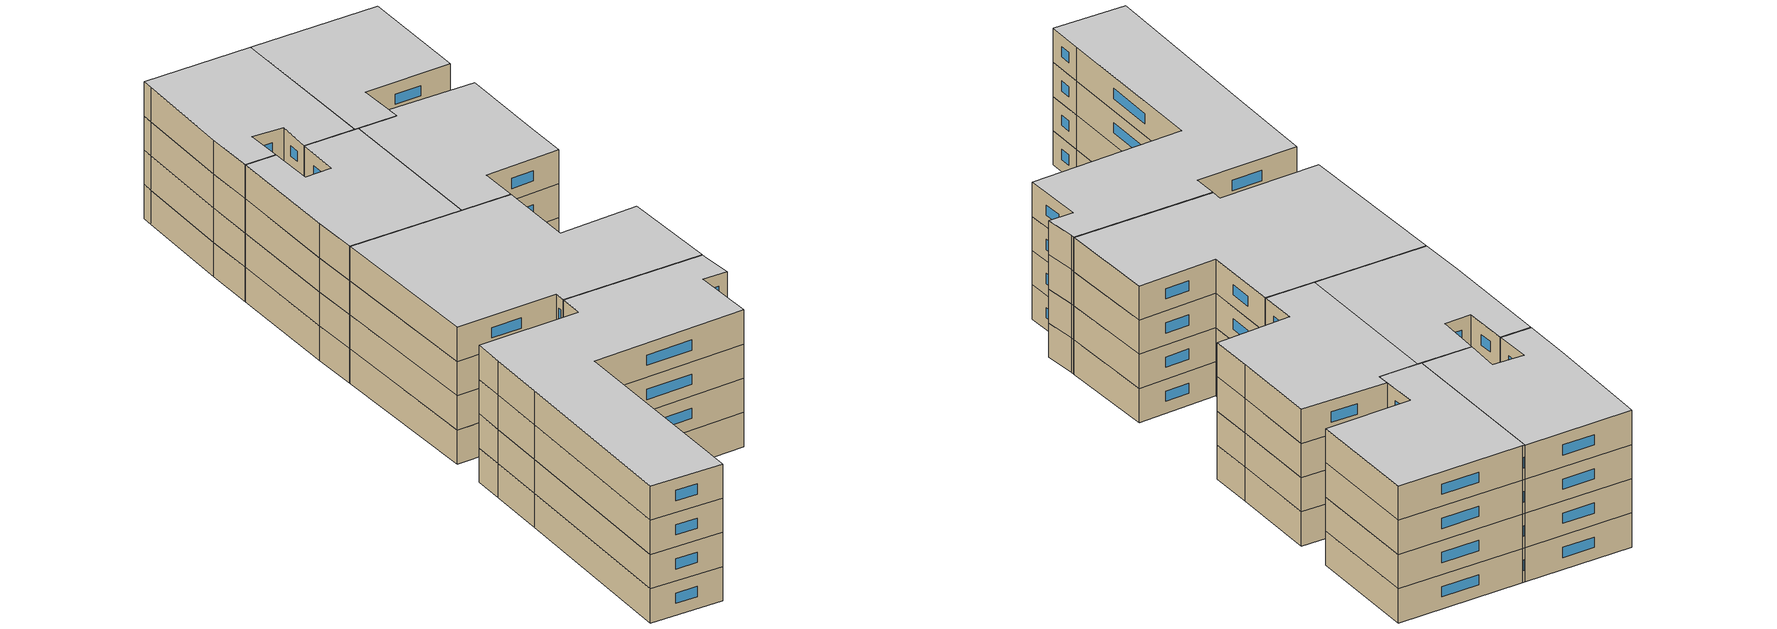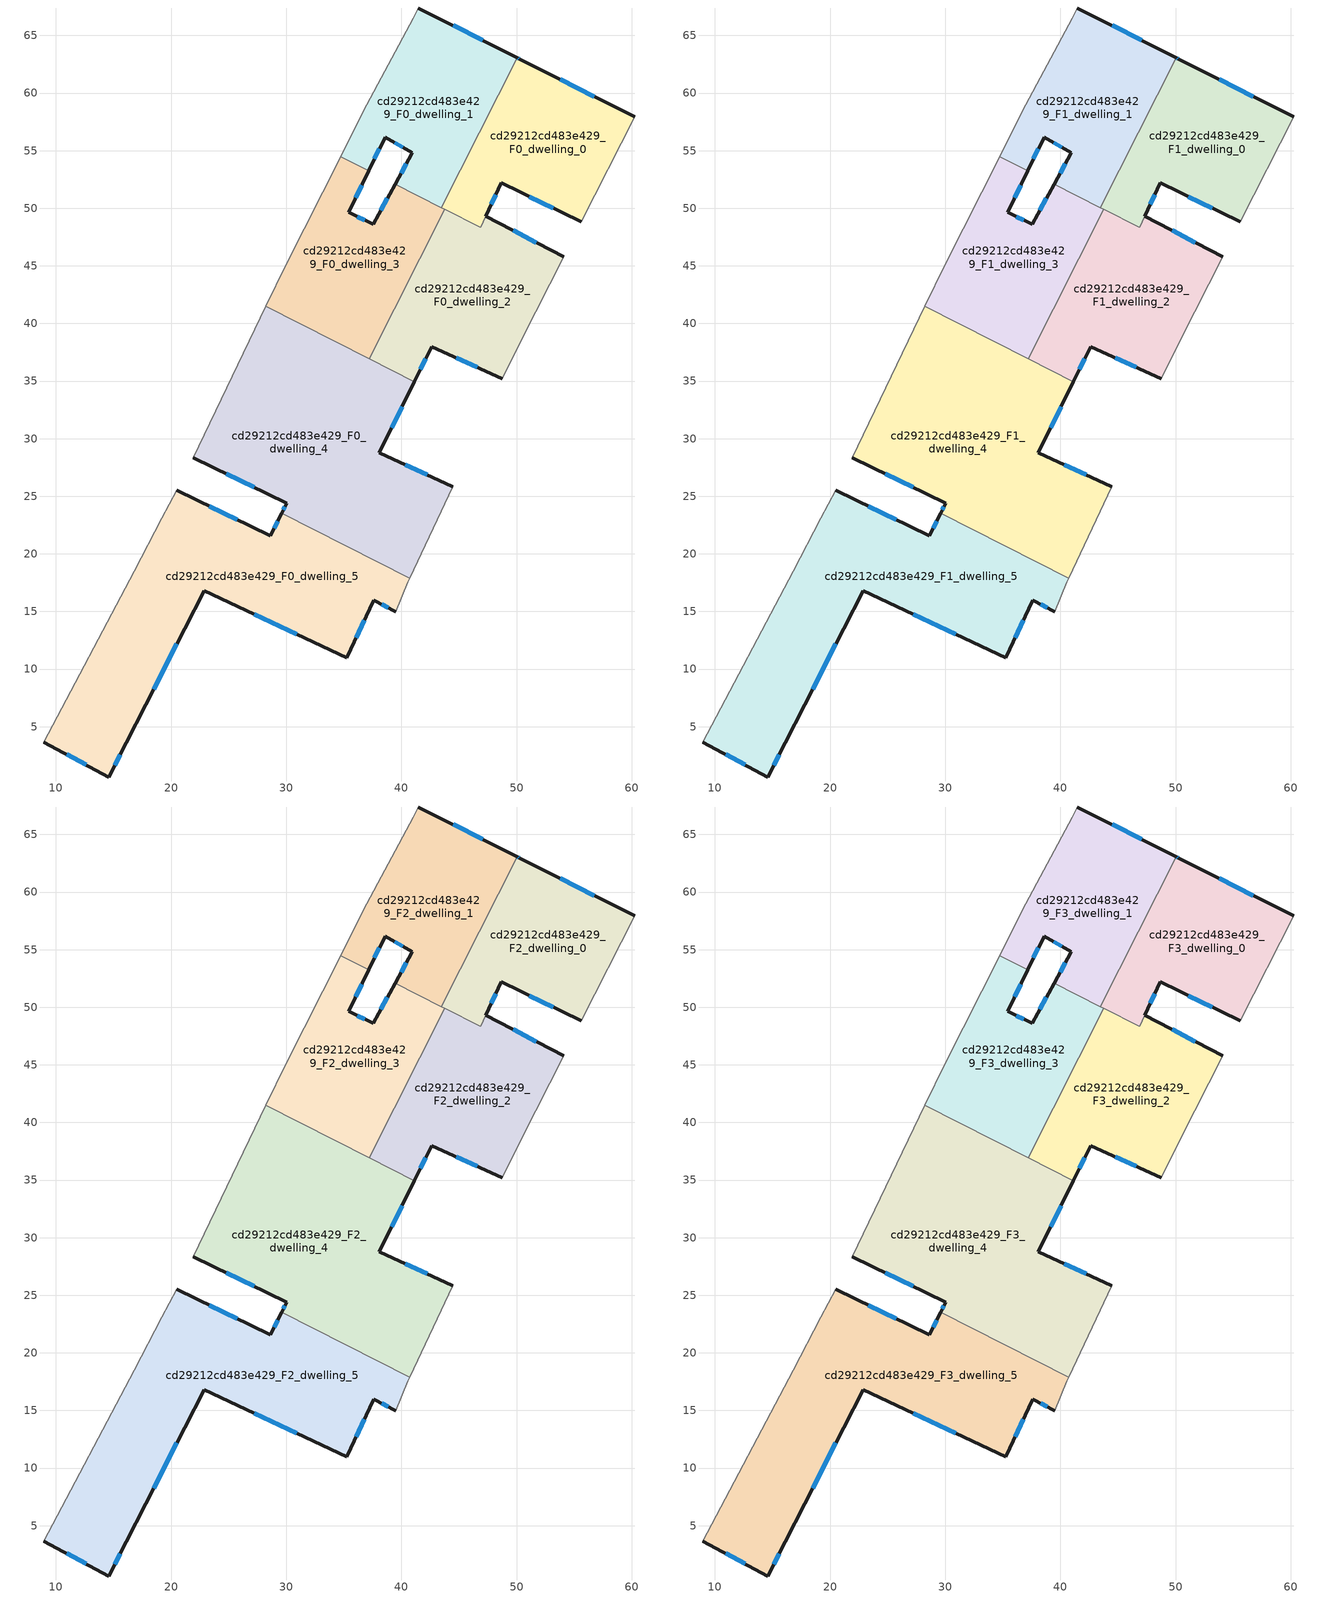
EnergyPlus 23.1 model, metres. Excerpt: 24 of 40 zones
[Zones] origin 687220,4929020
cd29212cd483e429_F0_dwelling_0
 floor ground (EU_floor_Construction): 60.23,57.92 55.62,48.82 48.67,52.2 46.86,48.34 43.47,50.05 50.06,63.05 50.28,62.94 z0
 wall outside (EU_wall_Construction): 60.23,57.92 50.28,62.94 50.06,63.05 / 47.33,49.33 48.67,52.2 55.62,48.82 z0:3
 wall to cd29212cd483e429_F0_dwelling_1 (EU_wall_Construction): 50.06,63.05 43.47,50.05 z0:3
 wall adiabatic (EU_wall_Construction): 55.62,48.82 60.23,57.92 z0:3
 wall to cd29212cd483e429_F0_dwelling_2 (EU_wall_Construction): 43.76,49.91 46.86,48.34 47.32,49.32 z0:3
 wall to cd29212cd483e429_F0_dwelling_3 (EU_wall_Construction): 43.47,50.05 43.76,49.91 z0:3
 window (EU_Window_Construction): 50.2,62.98 50.13,63.02 / 56.74,59.68 53.77,61.18 / 51.11,51.02 53.19,50.01 / 47.8,50.34 48.2,51.19 z1.05:1.95
cd29212cd483e429_F0_dwelling_1
 floor ground (EU_floor_Construction): 50.06,63.05 43.47,50.05 39.46,52.09 40.95,54.81 38.57,56.18 37.15,53.25 34.71,54.49 36.68,58.41 41.01,66.51 41.47,67.38 z0
 wall outside (EU_wall_Construction): 37.15,53.25 38.57,56.18 40.95,54.81 39.46,52.09 / 50.06,63.05 41.47,67.38 z0:3
 wall to cd29212cd483e429_F0_dwelling_3 (EU_wall_Construction): 34.71,54.49 37.15,53.25 / 39.46,52.09 43.47,50.05 z0:3
 wall adiabatic (EU_wall_Construction): 41.47,67.38 41.01,66.51 36.68,58.41 34.71,54.49 z0:3
 window (EU_Window_Construction): 40.43,53.86 39.98,53.04 / 39.41,55.7 40.12,55.29 / 37.65,54.28 38.08,55.16 / 47.05,64.57 44.48,65.86 z1.05:1.95
cd29212cd483e429_F0_dwelling_2
 floor ground (EU_floor_Construction): 54.07,45.78 50.45,38.64 48.73,35.22 42.61,37.98 41.12,34.96 37.19,36.94 43.76,49.91 46.86,48.34 47.32,49.32 z0
 wall outside (EU_wall_Construction): 41.12,34.96 42.61,37.98 48.73,35.22 / 54.07,45.78 47.32,49.32 z0:3
 wall to cd29212cd483e429_F0_dwelling_3 (EU_wall_Construction): 43.76,49.91 37.19,36.94 z0:3
 wall adiabatic (EU_wall_Construction): 48.73,35.22 50.45,38.64 54.07,45.78 z0:3
 wall to cd29212cd483e429_F0_dwelling_4 (EU_wall_Construction): 37.19,36.94 41.12,34.96 z0:3
 window (EU_Window_Construction): 41.64,36.02 42.09,36.92 / 51.71,47.02 49.69,48.08 / 44.76,37.02 46.59,36.19 z1.05:1.95
cd29212cd483e429_F0_dwelling_3
 floor ground (EU_floor_Construction): 43.76,49.91 37.19,36.94 28.24,41.48 29.98,45.12 34.71,54.49 37.15,53.25 35.4,49.64 37.54,48.6 39.46,52.09 z0
 wall outside (EU_wall_Construction): 39.46,52.09 37.54,48.6 35.4,49.64 37.15,53.25 z0:3
 wall adiabatic (EU_wall_Construction): 34.71,54.49 29.98,45.12 28.24,41.48 z0:3
 wall to cd29212cd483e429_F0_dwelling_4 (EU_wall_Construction): 28.24,41.48 37.19,36.94 z0:3
 window (EU_Window_Construction): 36.79,48.97 36.15,49.28 / 38.79,50.87 38.22,49.82 / 36.02,50.91 36.54,51.99 z1.05:1.95
cd29212cd483e429_F0_dwelling_4
 floor ground (EU_floor_Construction): 41.12,34.96 38.06,28.77 44.46,25.83 40.71,17.88 29.59,23.51 30.04,24.4 21.94,28.32 28.24,41.48 z0
 wall outside (EU_wall_Construction): 44.46,25.83 38.06,28.77 41.12,34.96 / 21.94,28.32 30.04,24.4 29.59,23.51 z0:3
 wall adiabatic (EU_wall_Construction): 40.71,17.88 44.46,25.83 / 28.24,41.48 21.94,28.32 z0:3
 wall to cd29212cd483e429_F0_dwelling_5 (EU_wall_Construction): 29.59,23.51 40.71,17.88 z0:3
 window (EU_Window_Construction): 39.13,30.94 40.05,32.79 / 42.22,26.86 40.31,27.74 / 29.89,24.09 29.75,23.82 / 24.78,26.95 27.2,25.78 z1.05:1.95
cd29212cd483e429_F0_dwelling_5
 floor ground (EU_floor_Construction): 40.71,17.88 40.55,17.54 39.52,14.98 37.61,15.97 35.25,10.97 22.88,16.81 16.12,3.6 14.59,0.63 8.96,3.66 16.78,18.48 19.19,23.08 20.47,25.51 28.61,21.56 29.59,23.51 z0
 wall outside (EU_wall_Construction): 8.96,3.66 14.59,0.63 16.12,3.6 22.88,16.81 35.25,10.97 37.61,15.97 39.52,14.98 / 29.59,23.51 28.61,21.56 20.47,25.51 z0:3
 wall adiabatic (EU_wall_Construction): 20.47,25.51 19.19,23.08 16.78,18.48 8.96,3.66 / 39.52,14.98 40.55,17.54 40.71,17.88 z0:3
 window (EU_Window_Construction): 38.28,15.63 38.85,15.33 / 36.08,12.73 36.79,14.22 / 27.22,14.77 30.92,13.02 / 18.49,8.24 20.51,12.18 / 15.13,1.68 15.59,2.56 / 10.94,2.6 12.62,1.7 / 25.76,22.95 23.33,24.13 / 29.25,22.83 28.96,22.25 z1.05:1.95
cd29212cd483e429_F1_dwelling_0
 floor to cd29212cd483e429_F0_dwelling_0 (EU_floor_Construction): 60.23,57.92 55.62,48.82 48.67,52.2 46.86,48.34 43.47,50.05 50.06,63.05 50.28,62.94 z3
 wall outside (EU_wall_Construction): 60.23,57.92 50.28,62.94 50.06,63.05 / 47.33,49.33 48.67,52.2 55.62,48.82 z3:6
 wall to cd29212cd483e429_F1_dwelling_1 (EU_wall_Construction): 50.06,63.05 43.47,50.05 z3:6
 wall adiabatic (EU_wall_Construction): 55.62,48.82 60.23,57.92 z3:6
 wall to cd29212cd483e429_F1_dwelling_2 (EU_wall_Construction): 43.76,49.91 46.86,48.34 47.32,49.32 z3:6
 wall to cd29212cd483e429_F1_dwelling_3 (EU_wall_Construction): 43.47,50.05 43.76,49.91 z3:6
 window (EU_Window_Construction): 50.2,62.98 50.13,63.02 / 56.74,59.68 53.77,61.18 / 51.11,51.02 53.19,50.01 / 47.8,50.34 48.2,51.19 z4.05:4.95
cd29212cd483e429_F1_dwelling_1
 floor to cd29212cd483e429_F0_dwelling_1 (EU_floor_Construction): 50.06,63.05 43.47,50.05 39.46,52.09 40.95,54.81 38.57,56.18 37.15,53.25 34.71,54.49 36.68,58.41 41.01,66.51 41.47,67.38 z3
 wall outside (EU_wall_Construction): 37.15,53.25 38.57,56.18 40.95,54.81 39.46,52.09 / 50.06,63.05 41.47,67.38 z3:6
 wall to cd29212cd483e429_F1_dwelling_3 (EU_wall_Construction): 34.71,54.49 37.15,53.25 / 39.46,52.09 43.47,50.05 z3:6
 wall adiabatic (EU_wall_Construction): 41.47,67.38 41.01,66.51 36.68,58.41 34.71,54.49 z3:6
 window (EU_Window_Construction): 40.43,53.86 39.98,53.04 / 39.41,55.7 40.12,55.29 / 37.65,54.28 38.08,55.16 / 47.05,64.57 44.48,65.86 z4.05:4.95
cd29212cd483e429_F1_dwelling_2
 floor to cd29212cd483e429_F0_dwelling_2 (EU_floor_Construction): 54.07,45.78 50.45,38.64 48.73,35.22 42.61,37.98 41.12,34.96 37.19,36.94 43.76,49.91 46.86,48.34 47.32,49.32 z3
 wall outside (EU_wall_Construction): 41.12,34.96 42.61,37.98 48.73,35.22 / 54.07,45.78 47.32,49.32 z3:6
 wall to cd29212cd483e429_F1_dwelling_3 (EU_wall_Construction): 43.76,49.91 37.19,36.94 z3:6
 wall adiabatic (EU_wall_Construction): 48.73,35.22 50.45,38.64 54.07,45.78 z3:6
 wall to cd29212cd483e429_F1_dwelling_4 (EU_wall_Construction): 37.19,36.94 41.12,34.96 z3:6
 window (EU_Window_Construction): 41.64,36.02 42.09,36.92 / 51.71,47.02 49.69,48.08 / 44.76,37.02 46.59,36.19 z4.05:4.95
cd29212cd483e429_F1_dwelling_3
 floor to cd29212cd483e429_F0_dwelling_3 (EU_floor_Construction): 43.76,49.91 37.19,36.94 28.24,41.48 29.98,45.12 34.71,54.49 37.15,53.25 35.4,49.64 37.54,48.6 39.46,52.09 z3
 wall outside (EU_wall_Construction): 39.46,52.09 37.54,48.6 35.4,49.64 37.15,53.25 z3:6
 wall adiabatic (EU_wall_Construction): 34.71,54.49 29.98,45.12 28.24,41.48 z3:6
 wall to cd29212cd483e429_F1_dwelling_4 (EU_wall_Construction): 28.24,41.48 37.19,36.94 z3:6
 window (EU_Window_Construction): 36.79,48.97 36.15,49.28 / 38.79,50.87 38.22,49.82 / 36.02,50.91 36.54,51.99 z4.05:4.95
cd29212cd483e429_F1_dwelling_4
 floor to cd29212cd483e429_F0_dwelling_4 (EU_floor_Construction): 41.12,34.96 38.06,28.77 44.46,25.83 40.71,17.88 29.59,23.51 30.04,24.4 21.94,28.32 28.24,41.48 z3
 wall outside (EU_wall_Construction): 44.46,25.83 38.06,28.77 41.12,34.96 / 21.94,28.32 30.04,24.4 29.59,23.51 z3:6
 wall adiabatic (EU_wall_Construction): 40.71,17.88 44.46,25.83 / 28.24,41.48 21.94,28.32 z3:6
 wall to cd29212cd483e429_F1_dwelling_5 (EU_wall_Construction): 29.59,23.51 40.71,17.88 z3:6
 window (EU_Window_Construction): 39.13,30.94 40.05,32.79 / 42.22,26.86 40.31,27.74 / 29.89,24.09 29.75,23.82 / 24.78,26.95 27.2,25.78 z4.05:4.95
cd29212cd483e429_F1_dwelling_5
 floor to cd29212cd483e429_F0_dwelling_5 (EU_floor_Construction): 40.71,17.88 40.55,17.54 39.52,14.98 37.61,15.97 35.25,10.97 22.88,16.81 16.12,3.6 14.59,0.63 8.96,3.66 16.78,18.48 19.19,23.08 20.47,25.51 28.61,21.56 29.59,23.51 z3
 wall outside (EU_wall_Construction): 8.96,3.66 14.59,0.63 16.12,3.6 22.88,16.81 35.25,10.97 37.61,15.97 39.52,14.98 / 29.59,23.51 28.61,21.56 20.47,25.51 z3:6
 wall adiabatic (EU_wall_Construction): 20.47,25.51 19.19,23.08 16.78,18.48 8.96,3.66 / 39.52,14.98 40.55,17.54 40.71,17.88 z3:6
 window (EU_Window_Construction): 38.28,15.63 38.85,15.33 / 36.08,12.73 36.79,14.22 / 27.22,14.77 30.92,13.02 / 18.49,8.24 20.51,12.18 / 15.13,1.68 15.59,2.56 / 10.94,2.6 12.62,1.7 / 25.76,22.95 23.33,24.13 / 29.25,22.83 28.96,22.25 z4.05:4.95
cd29212cd483e429_F2_dwelling_0
 floor to cd29212cd483e429_F1_dwelling_0 (EU_floor_Construction): 60.23,57.92 55.62,48.82 48.67,52.2 46.86,48.34 43.47,50.05 50.06,63.05 50.28,62.94 z6
 wall outside (EU_wall_Construction): 60.23,57.92 50.28,62.94 50.06,63.05 / 47.33,49.33 48.67,52.2 55.62,48.82 z6:9
 wall to cd29212cd483e429_F2_dwelling_1 (EU_wall_Construction): 50.06,63.05 43.47,50.05 z6:9
 wall adiabatic (EU_wall_Construction): 55.62,48.82 60.23,57.92 z6:9
 wall to cd29212cd483e429_F2_dwelling_2 (EU_wall_Construction): 43.76,49.91 46.86,48.34 47.32,49.32 z6:9
 wall to cd29212cd483e429_F2_dwelling_3 (EU_wall_Construction): 43.47,50.05 43.76,49.91 z6:9
 window (EU_Window_Construction): 50.2,62.98 50.13,63.02 / 56.74,59.68 53.77,61.18 / 51.11,51.02 53.19,50.01 / 47.8,50.34 48.2,51.19 z7.05:7.95
cd29212cd483e429_F2_dwelling_1
 floor to cd29212cd483e429_F1_dwelling_1 (EU_floor_Construction): 50.06,63.05 43.47,50.05 39.46,52.09 40.95,54.81 38.57,56.18 37.15,53.25 34.71,54.49 36.68,58.41 41.01,66.51 41.47,67.38 z6
 wall outside (EU_wall_Construction): 37.15,53.25 38.57,56.18 40.95,54.81 39.46,52.09 / 50.06,63.05 41.47,67.38 z6:9
 wall to cd29212cd483e429_F2_dwelling_3 (EU_wall_Construction): 34.71,54.49 37.15,53.25 / 39.46,52.09 43.47,50.05 z6:9
 wall adiabatic (EU_wall_Construction): 41.47,67.38 41.01,66.51 36.68,58.41 34.71,54.49 z6:9
 window (EU_Window_Construction): 40.43,53.86 39.98,53.04 / 39.41,55.7 40.12,55.29 / 37.65,54.28 38.08,55.16 / 47.05,64.57 44.48,65.86 z7.05:7.95
cd29212cd483e429_F2_dwelling_2
 floor to cd29212cd483e429_F1_dwelling_2 (EU_floor_Construction): 54.07,45.78 50.45,38.64 48.73,35.22 42.61,37.98 41.12,34.96 37.19,36.94 43.76,49.91 46.86,48.34 47.32,49.32 z6
 wall outside (EU_wall_Construction): 41.12,34.96 42.61,37.98 48.73,35.22 / 54.07,45.78 47.32,49.32 z6:9
 wall to cd29212cd483e429_F2_dwelling_3 (EU_wall_Construction): 43.76,49.91 37.19,36.94 z6:9
 wall adiabatic (EU_wall_Construction): 48.73,35.22 50.45,38.64 54.07,45.78 z6:9
 wall to cd29212cd483e429_F2_dwelling_4 (EU_wall_Construction): 37.19,36.94 41.12,34.96 z6:9
 window (EU_Window_Construction): 41.64,36.02 42.09,36.92 / 51.71,47.02 49.69,48.08 / 44.76,37.02 46.59,36.19 z7.05:7.95
cd29212cd483e429_F2_dwelling_3
 floor to cd29212cd483e429_F1_dwelling_3 (EU_floor_Construction): 43.76,49.91 37.19,36.94 28.24,41.48 29.98,45.12 34.71,54.49 37.15,53.25 35.4,49.64 37.54,48.6 39.46,52.09 z6
 wall outside (EU_wall_Construction): 39.46,52.09 37.54,48.6 35.4,49.64 37.15,53.25 z6:9
 wall adiabatic (EU_wall_Construction): 34.71,54.49 29.98,45.12 28.24,41.48 z6:9
 wall to cd29212cd483e429_F2_dwelling_4 (EU_wall_Construction): 28.24,41.48 37.19,36.94 z6:9
 window (EU_Window_Construction): 36.79,48.97 36.15,49.28 / 38.79,50.87 38.22,49.82 / 36.02,50.91 36.54,51.99 z7.05:7.95
cd29212cd483e429_F2_dwelling_4
 floor to cd29212cd483e429_F1_dwelling_4 (EU_floor_Construction): 41.12,34.96 38.06,28.77 44.46,25.83 40.71,17.88 29.59,23.51 30.04,24.4 21.94,28.32 28.24,41.48 z6
 wall outside (EU_wall_Construction): 44.46,25.83 38.06,28.77 41.12,34.96 / 21.94,28.32 30.04,24.4 29.59,23.51 z6:9
 wall adiabatic (EU_wall_Construction): 40.71,17.88 44.46,25.83 / 28.24,41.48 21.94,28.32 z6:9
 wall to cd29212cd483e429_F2_dwelling_5 (EU_wall_Construction): 29.59,23.51 40.71,17.88 z6:9
 window (EU_Window_Construction): 39.13,30.94 40.05,32.79 / 42.22,26.86 40.31,27.74 / 29.89,24.09 29.75,23.82 / 24.78,26.95 27.2,25.78 z7.05:7.95
cd29212cd483e429_F2_dwelling_5
 floor to cd29212cd483e429_F1_dwelling_5 (EU_floor_Construction): 40.71,17.88 40.55,17.54 39.52,14.98 37.61,15.97 35.25,10.97 22.88,16.81 16.12,3.6 14.59,0.63 8.96,3.66 16.78,18.48 19.19,23.08 20.47,25.51 28.61,21.56 29.59,23.51 z6
 wall outside (EU_wall_Construction): 8.96,3.66 14.59,0.63 16.12,3.6 22.88,16.81 35.25,10.97 37.61,15.97 39.52,14.98 / 29.59,23.51 28.61,21.56 20.47,25.51 z6:9
 wall adiabatic (EU_wall_Construction): 20.47,25.51 19.19,23.08 16.78,18.48 8.96,3.66 / 39.52,14.98 40.55,17.54 40.71,17.88 z6:9
 window (EU_Window_Construction): 38.28,15.63 38.85,15.33 / 36.08,12.73 36.79,14.22 / 27.22,14.77 30.92,13.02 / 18.49,8.24 20.51,12.18 / 15.13,1.68 15.59,2.56 / 10.94,2.6 12.62,1.7 / 25.76,22.95 23.33,24.13 / 29.25,22.83 28.96,22.25 z7.05:7.95
cd29212cd483e429_F3_dwelling_0
 floor to cd29212cd483e429_F2_dwelling_0 (EU_floor_Construction): 60.23,57.92 55.62,48.82 48.67,52.2 46.86,48.34 43.47,50.05 50.06,63.05 50.28,62.94 z9
 wall outside (EU_wall_Construction): 60.23,57.92 50.28,62.94 50.06,63.05 / 47.33,49.33 48.67,52.2 55.62,48.82 z9:12
 wall to cd29212cd483e429_F3_dwelling_1 (EU_wall_Construction): 50.06,63.05 43.47,50.05 z9:12
 wall adiabatic (EU_wall_Construction): 55.62,48.82 60.23,57.92 z9:12
 wall to cd29212cd483e429_F3_dwelling_2 (EU_wall_Construction): 43.76,49.91 46.86,48.34 47.32,49.32 z9:12
 wall to cd29212cd483e429_F3_dwelling_3 (EU_wall_Construction): 43.47,50.05 43.76,49.91 z9:12
 window (EU_Window_Construction): 50.2,62.98 50.13,63.02 / 56.74,59.68 53.77,61.18 / 51.11,51.02 53.19,50.01 / 47.8,50.34 48.2,51.19 z10.05:10.95
 ceiling to cd29212cd483e429_F4_dwelling_0 (EU_floor_Construction): 55.62,48.82 60.23,57.92 50.28,62.94 50.06,63.05 43.47,50.05 46.86,48.34 48.67,52.2 z12
cd29212cd483e429_F3_dwelling_1
 floor to cd29212cd483e429_F2_dwelling_1 (EU_floor_Construction): 50.06,63.05 43.47,50.05 39.46,52.09 40.95,54.81 38.57,56.18 37.15,53.25 34.71,54.49 36.68,58.41 41.01,66.51 41.47,67.38 z9
 wall outside (EU_wall_Construction): 37.15,53.25 38.57,56.18 40.95,54.81 39.46,52.09 / 50.06,63.05 41.47,67.38 z9:12
 wall to cd29212cd483e429_F3_dwelling_3 (EU_wall_Construction): 34.71,54.49 37.15,53.25 / 39.46,52.09 43.47,50.05 z9:12
 wall adiabatic (EU_wall_Construction): 41.47,67.38 41.01,66.51 36.68,58.41 34.71,54.49 z9:12
 window (EU_Window_Construction): 40.43,53.86 39.98,53.04 / 39.41,55.7 40.12,55.29 / 37.65,54.28 38.08,55.16 / 47.05,64.57 44.48,65.86 z10.05:10.95
 ceiling to cd29212cd483e429_F4_dwelling_1 (EU_floor_Construction): 43.47,50.05 50.06,63.05 41.47,67.38 41.01,66.51 36.68,58.41 34.71,54.49 37.15,53.25 38.57,56.18 40.95,54.81 39.46,52.09 z12
cd29212cd483e429_F3_dwelling_2
 floor to cd29212cd483e429_F2_dwelling_2 (EU_floor_Construction): 54.07,45.78 50.45,38.64 48.73,35.22 42.61,37.98 41.12,34.96 37.19,36.94 43.76,49.91 46.86,48.34 47.32,49.32 z9
 wall outside (EU_wall_Construction): 41.12,34.96 42.61,37.98 48.73,35.22 / 54.07,45.78 47.32,49.32 z9:12
 wall to cd29212cd483e429_F3_dwelling_3 (EU_wall_Construction): 43.76,49.91 37.19,36.94 z9:12
 wall adiabatic (EU_wall_Construction): 48.73,35.22 50.45,38.64 54.07,45.78 z9:12
 wall to cd29212cd483e429_F3_dwelling_4 (EU_wall_Construction): 37.19,36.94 41.12,34.96 z9:12
 window (EU_Window_Construction): 41.64,36.02 42.09,36.92 / 51.71,47.02 49.69,48.08 / 44.76,37.02 46.59,36.19 z10.05:10.95
 ceiling to cd29212cd483e429_F4_dwelling_2 (EU_floor_Construction): 50.45,38.64 54.07,45.78 47.32,49.32 46.86,48.34 43.76,49.91 37.19,36.94 41.12,34.96 42.61,37.98 48.73,35.22 z12
cd29212cd483e429_F3_dwelling_3
 floor to cd29212cd483e429_F2_dwelling_3 (EU_floor_Construction): 43.76,49.91 37.19,36.94 28.24,41.48 29.98,45.12 34.71,54.49 37.15,53.25 35.4,49.64 37.54,48.6 39.46,52.09 z9
 wall outside (EU_wall_Construction): 39.46,52.09 37.54,48.6 35.4,49.64 37.15,53.25 z9:12
 wall adiabatic (EU_wall_Construction): 34.71,54.49 29.98,45.12 28.24,41.48 z9:12
 wall to cd29212cd483e429_F3_dwelling_4 (EU_wall_Construction): 28.24,41.48 37.19,36.94 z9:12
 window (EU_Window_Construction): 36.79,48.97 36.15,49.28 / 38.79,50.87 38.22,49.82 / 36.02,50.91 36.54,51.99 z10.05:10.95
 ceiling to cd29212cd483e429_F4_dwelling_3 (EU_floor_Construction): 37.19,36.94 43.76,49.91 39.46,52.09 37.54,48.6 35.4,49.64 37.15,53.25 34.71,54.49 29.98,45.12 28.24,41.48 z12
cd29212cd483e429_F3_dwelling_4
 floor to cd29212cd483e429_F2_dwelling_4 (EU_floor_Construction): 41.12,34.96 38.06,28.77 44.46,25.83 40.71,17.88 29.59,23.51 30.04,24.4 21.94,28.32 28.24,41.48 z9
 wall outside (EU_wall_Construction): 44.46,25.83 38.06,28.77 41.12,34.96 / 21.94,28.32 30.04,24.4 29.59,23.51 z9:12
 wall adiabatic (EU_wall_Construction): 40.71,17.88 44.46,25.83 / 28.24,41.48 21.94,28.32 z9:12
 wall to cd29212cd483e429_F3_dwelling_5 (EU_wall_Construction): 29.59,23.51 40.71,17.88 z9:12
 window (EU_Window_Construction): 39.13,30.94 40.05,32.79 / 42.22,26.86 40.31,27.74 / 29.89,24.09 29.75,23.82 / 24.78,26.95 27.2,25.78 z10.05:10.95
 ceiling to cd29212cd483e429_F4_dwelling_4 (EU_floor_Construction): 40.71,17.88 44.46,25.83 38.06,28.77 41.12,34.96 28.24,41.48 21.94,28.32 30.04,24.4 29.59,23.51 z12
cd29212cd483e429_F3_dwelling_5
 floor to cd29212cd483e429_F2_dwelling_5 (EU_floor_Construction): 40.71,17.88 40.55,17.54 39.52,14.98 37.61,15.97 35.25,10.97 22.88,16.81 16.12,3.6 14.59,0.63 8.96,3.66 16.78,18.48 19.19,23.08 20.47,25.51 28.61,21.56 29.59,23.51 z9
 wall outside (EU_wall_Construction): 8.96,3.66 14.59,0.63 16.12,3.6 22.88,16.81 35.25,10.97 37.61,15.97 39.52,14.98 / 29.59,23.51 28.61,21.56 20.47,25.51 z9:12
 wall adiabatic (EU_wall_Construction): 20.47,25.51 19.19,23.08 16.78,18.48 8.96,3.66 / 39.52,14.98 40.55,17.54 40.71,17.88 z9:12
 window (EU_Window_Construction): 38.28,15.63 38.85,15.33 / 36.08,12.73 36.79,14.22 / 27.22,14.77 30.92,13.02 / 18.49,8.24 20.51,12.18 / 15.13,1.68 15.59,2.56 / 10.94,2.6 12.62,1.7 / 25.76,22.95 23.33,24.13 / 29.25,22.83 28.96,22.25 z10.05:10.95
 ceiling to cd29212cd483e429_F4_dwelling_5 (EU_floor_Construction): 35.25,10.97 37.61,15.97 39.52,14.98 40.55,17.54 40.71,17.88 29.59,23.51 28.61,21.56 20.47,25.51 19.19,23.08 16.78,18.48 8.96,3.66 14.59,0.63 16.12,3.6 22.88,16.81 z12
[Building]
EU S2 Campaign: North Axis=0; Terrain=City; Solar Distribution=FullExterior
[Site:Location]
Bologna: Latitude=44.5; Longitude=11.25; Time Zone=1; Elevation=37
[SizingPeriod:WeatherFileDays]
AnnualSizingPeriod: Begin Month=1; Begin Day of Month=1; End Month=12; End Day of Month=31; Day of Week for Start Day=Monday; Use Weather File Daylight Saving Period=No; Use Weather File Rain and Snow Indicators=No
[MATERIAL]
EU_InternalMass_Material: Roughness=MediumRough; Thickness=0.1; Conductivity=1; Density=1800; Specific Heat=900; Thermal Absorptance=0.9; Solar Absorptance=0.7; Visible Absorptance=0.7
[MATERIAL:NOMASS] Roughness=MediumRough; Thermal Absorptance=0.9; Solar Absorptance=0.7; Visible Absorptance=0.7
Name | Thermal Resistance
EU_wall_NoMass | 0.890213
EU_floor_NoMass | 0.79516
[WINDOWMATERIAL:SIMPLEGLAZINGSYSTEM]
EU_Window_SimpleGlazing: UFactor=4.49146; Solar Heat Gain Coefficient=0.85; Visible Transmittance=0.85
[CONSTRUCTION]
EU_wall_Construction: EU_wall_NoMass
EU_floor_Construction: EU_floor_NoMass
EU_InternalMass_Construction: EU_InternalMass_Material
EU_Window_Construction: EU_Window_SimpleGlazing
[ZONE] Type=1; Multiplier=1; Ceiling Height=autocalculate; Floor Area=autocalculate; Part of Total Floor Area=Yes
Name | Volume
cd29212cd483e429_F0_dwelling_0 | 399.07
cd29212cd483e429_F1_dwelling_0; cd29212cd483e429_F2_dwelling_0; cd29212cd483e429_F3_dwelling_0 | 399.038
cd29212cd483e429_F0_dwelling_1; cd29212cd483e429_F1_dwelling_1; cd29212cd483e429_F2_dwelling_1; cd29212cd483e429_F3_dwelling_1 | 400.729
cd29212cd483e429_F0_dwelling_2; cd29212cd483e429_F1_dwelling_2; cd29212cd483e429_F2_dwelling_2; cd29212cd483e429_F3_dwelling_2 | 435.214
cd29212cd483e429_F0_dwelling_3; cd29212cd483e429_F1_dwelling_3; cd29212cd483e429_F2_dwelling_3; cd29212cd483e429_F3_dwelling_3 | 411.661
cd29212cd483e429_F0_dwelling_4; cd29212cd483e429_F1_dwelling_4; cd29212cd483e429_F2_dwelling_4; cd29212cd483e429_F3_dwelling_4 | 823.334
cd29212cd483e429_F0_dwelling_5; cd29212cd483e429_F1_dwelling_5; cd29212cd483e429_F2_dwelling_5; cd29212cd483e429_F3_dwelling_5 | 823.321
[INTERNALMASS] Construction=EU_InternalMass_Construction
Name | Zone or ZoneList | Surface Area
cd29212cd483e429_F0_dwelling_0_EU_InternalMass | cd29212cd483e429_F0_dwelling_0 | 133.024
cd29212cd483e429_F0_dwelling_1_EU_InternalMass | cd29212cd483e429_F0_dwelling_1 | 133.574
cd29212cd483e429_F0_dwelling_2_EU_InternalMass | cd29212cd483e429_F0_dwelling_2 | 145.07
cd29212cd483e429_F0_dwelling_3_EU_InternalMass | cd29212cd483e429_F0_dwelling_3 | 137.221
cd29212cd483e429_F0_dwelling_4_EU_InternalMass | cd29212cd483e429_F0_dwelling_4 | 274.445
cd29212cd483e429_F0_dwelling_5_EU_InternalMass | cd29212cd483e429_F0_dwelling_5 | 274.44
cd29212cd483e429_F1_dwelling_0_EU_InternalMass | cd29212cd483e429_F1_dwelling_0 | 133.024
cd29212cd483e429_F1_dwelling_1_EU_InternalMass | cd29212cd483e429_F1_dwelling_1 | 133.574
cd29212cd483e429_F1_dwelling_2_EU_InternalMass | cd29212cd483e429_F1_dwelling_2 | 145.07
cd29212cd483e429_F1_dwelling_3_EU_InternalMass | cd29212cd483e429_F1_dwelling_3 | 137.221
cd29212cd483e429_F1_dwelling_4_EU_InternalMass | cd29212cd483e429_F1_dwelling_4 | 274.445
cd29212cd483e429_F1_dwelling_5_EU_InternalMass | cd29212cd483e429_F1_dwelling_5 | 274.44
cd29212cd483e429_F2_dwelling_0_EU_InternalMass | cd29212cd483e429_F2_dwelling_0 | 133.024
cd29212cd483e429_F2_dwelling_1_EU_InternalMass | cd29212cd483e429_F2_dwelling_1 | 133.574
cd29212cd483e429_F2_dwelling_2_EU_InternalMass | cd29212cd483e429_F2_dwelling_2 | 145.07
cd29212cd483e429_F2_dwelling_3_EU_InternalMass | cd29212cd483e429_F2_dwelling_3 | 137.221
cd29212cd483e429_F2_dwelling_4_EU_InternalMass | cd29212cd483e429_F2_dwelling_4 | 274.445
cd29212cd483e429_F2_dwelling_5_EU_InternalMass | cd29212cd483e429_F2_dwelling_5 | 274.44
cd29212cd483e429_F3_dwelling_0_EU_InternalMass | cd29212cd483e429_F3_dwelling_0 | 133.024
cd29212cd483e429_F3_dwelling_1_EU_InternalMass | cd29212cd483e429_F3_dwelling_1 | 133.574
cd29212cd483e429_F3_dwelling_2_EU_InternalMass | cd29212cd483e429_F3_dwelling_2 | 145.07
cd29212cd483e429_F3_dwelling_3_EU_InternalMass | cd29212cd483e429_F3_dwelling_3 | 137.221
cd29212cd483e429_F3_dwelling_4_EU_InternalMass | cd29212cd483e429_F3_dwelling_4 | 274.445
cd29212cd483e429_F3_dwelling_5_EU_InternalMass | cd29212cd483e429_F3_dwelling_5 | 274.44
[OTHEREQUIPMENT] Fuel Type=Electricity; Design Level Calculation Method=Watts/Area; Power per Zone Floor Area=1; Fraction Latent=0; Fraction Radiant=0; Fraction Lost=0; Carbon Dioxide Generation Rate=0; EndUse Subcategory=EU_Step8_InternalGains
Name | Zone or ZoneList or Space or SpaceList | Schedule
EU_Step8_InternalGain_cd29212cd483e429_F0_dwelling_0_f000 | cd29212cd483e429_F0_dwelling_0 | EU_Step8_GainSchedule_cd29212cd483e429_F0_dwelling_0_f000
EU_Step8_InternalGain_cd29212cd483e429_F0_dwelling_1_f000 | cd29212cd483e429_F0_dwelling_1 | EU_Step8_GainSchedule_cd29212cd483e429_F0_dwelling_1_f000
EU_Step8_InternalGain_cd29212cd483e429_F0_dwelling_2_f000 | cd29212cd483e429_F0_dwelling_2 | EU_Step8_GainSchedule_cd29212cd483e429_F0_dwelling_2_f000
EU_Step8_InternalGain_cd29212cd483e429_F0_dwelling_3_f000 | cd29212cd483e429_F0_dwelling_3 | EU_Step8_GainSchedule_cd29212cd483e429_F0_dwelling_3_f000
EU_Step8_InternalGain_cd29212cd483e429_F0_dwelling_4_f000 | cd29212cd483e429_F0_dwelling_4 | EU_Step8_GainSchedule_cd29212cd483e429_F0_dwelling_4_f000
EU_Step8_InternalGain_cd29212cd483e429_F0_dwelling_5_f000 | cd29212cd483e429_F0_dwelling_5 | EU_Step8_GainSchedule_cd29212cd483e429_F0_dwelling_5_f000
EU_Step8_InternalGain_cd29212cd483e429_F1_dwelling_0_f000 | cd29212cd483e429_F1_dwelling_0 | EU_Step8_GainSchedule_cd29212cd483e429_F1_dwelling_0_f000
EU_Step8_InternalGain_cd29212cd483e429_F1_dwelling_1_f000 | cd29212cd483e429_F1_dwelling_1 | EU_Step8_GainSchedule_cd29212cd483e429_F1_dwelling_1_f000
EU_Step8_InternalGain_cd29212cd483e429_F1_dwelling_2_f000 | cd29212cd483e429_F1_dwelling_2 | EU_Step8_GainSchedule_cd29212cd483e429_F1_dwelling_2_f000
EU_Step8_InternalGain_cd29212cd483e429_F1_dwelling_3_f000 | cd29212cd483e429_F1_dwelling_3 | EU_Step8_GainSchedule_cd29212cd483e429_F1_dwelling_3_f000
EU_Step8_InternalGain_cd29212cd483e429_F1_dwelling_4_f000 | cd29212cd483e429_F1_dwelling_4 | EU_Step8_GainSchedule_cd29212cd483e429_F1_dwelling_4_f000
EU_Step8_InternalGain_cd29212cd483e429_F1_dwelling_5_f000 | cd29212cd483e429_F1_dwelling_5 | EU_Step8_GainSchedule_cd29212cd483e429_F1_dwelling_5_f000
EU_Step8_InternalGain_cd29212cd483e429_F2_dwelling_0_f000 | cd29212cd483e429_F2_dwelling_0 | EU_Step8_GainSchedule_cd29212cd483e429_F2_dwelling_0_f000
EU_Step8_InternalGain_cd29212cd483e429_F2_dwelling_1_f000 | cd29212cd483e429_F2_dwelling_1 | EU_Step8_GainSchedule_cd29212cd483e429_F2_dwelling_1_f000
EU_Step8_InternalGain_cd29212cd483e429_F2_dwelling_2_f000 | cd29212cd483e429_F2_dwelling_2 | EU_Step8_GainSchedule_cd29212cd483e429_F2_dwelling_2_f000
EU_Step8_InternalGain_cd29212cd483e429_F2_dwelling_3_f000 | cd29212cd483e429_F2_dwelling_3 | EU_Step8_GainSchedule_cd29212cd483e429_F2_dwelling_3_f000
EU_Step8_InternalGain_cd29212cd483e429_F2_dwelling_4_f000 | cd29212cd483e429_F2_dwelling_4 | EU_Step8_GainSchedule_cd29212cd483e429_F2_dwelling_4_f000
EU_Step8_InternalGain_cd29212cd483e429_F2_dwelling_5_f000 | cd29212cd483e429_F2_dwelling_5 | EU_Step8_GainSchedule_cd29212cd483e429_F2_dwelling_5_f000
EU_Step8_InternalGain_cd29212cd483e429_F3_dwelling_0_f000 | cd29212cd483e429_F3_dwelling_0 | EU_Step8_GainSchedule_cd29212cd483e429_F3_dwelling_0_f000
EU_Step8_InternalGain_cd29212cd483e429_F3_dwelling_1_f000 | cd29212cd483e429_F3_dwelling_1 | EU_Step8_GainSchedule_cd29212cd483e429_F3_dwelling_1_f000
EU_Step8_InternalGain_cd29212cd483e429_F3_dwelling_2_f000 | cd29212cd483e429_F3_dwelling_2 | EU_Step8_GainSchedule_cd29212cd483e429_F3_dwelling_2_f000
EU_Step8_InternalGain_cd29212cd483e429_F3_dwelling_3_f000 | cd29212cd483e429_F3_dwelling_3 | EU_Step8_GainSchedule_cd29212cd483e429_F3_dwelling_3_f000
EU_Step8_InternalGain_cd29212cd483e429_F3_dwelling_4_f000 | cd29212cd483e429_F3_dwelling_4 | EU_Step8_GainSchedule_cd29212cd483e429_F3_dwelling_4_f000
EU_Step8_InternalGain_cd29212cd483e429_F3_dwelling_5_f000 | cd29212cd483e429_F3_dwelling_5 | EU_Step8_GainSchedule_cd29212cd483e429_F3_dwelling_5_f000
[ZONEVENTILATION:DESIGNFLOWRATE] Schedule=EU_AlwaysOn; Design Flow Rate Calculation Method=AirChanges/Hour; Air Changes per Hour=0.718634; Ventilation Type=Natural; Fan Pressure Rise=0; Fan Total Efficiency=1; Constant Term Coefficient=1; Temperature Term Coefficient=0; Velocity Term Coefficient=0; Velocity Squared Term Coefficient=0; Minimum Indoor Temperature=-100; Maximum Indoor Temperature=100; Delta Temperature=-100; Minimum Outdoor Temperature=-100; Maximum Outdoor Temperature=100; Maximum Wind Speed=40
Name | Zone or ZoneList or Space or SpaceList
EU_ConstantAir_cd29212cd483e429_F0_dwelling_0 | cd29212cd483e429_F0_dwelling_0
EU_ConstantAir_cd29212cd483e429_F0_dwelling_1 | cd29212cd483e429_F0_dwelling_1
EU_ConstantAir_cd29212cd483e429_F0_dwelling_2 | cd29212cd483e429_F0_dwelling_2
EU_ConstantAir_cd29212cd483e429_F0_dwelling_3 | cd29212cd483e429_F0_dwelling_3
EU_ConstantAir_cd29212cd483e429_F0_dwelling_4 | cd29212cd483e429_F0_dwelling_4
EU_ConstantAir_cd29212cd483e429_F0_dwelling_5 | cd29212cd483e429_F0_dwelling_5
EU_ConstantAir_cd29212cd483e429_F1_dwelling_0 | cd29212cd483e429_F1_dwelling_0
EU_ConstantAir_cd29212cd483e429_F1_dwelling_1 | cd29212cd483e429_F1_dwelling_1
EU_ConstantAir_cd29212cd483e429_F1_dwelling_2 | cd29212cd483e429_F1_dwelling_2
EU_ConstantAir_cd29212cd483e429_F1_dwelling_3 | cd29212cd483e429_F1_dwelling_3
EU_ConstantAir_cd29212cd483e429_F1_dwelling_4 | cd29212cd483e429_F1_dwelling_4
EU_ConstantAir_cd29212cd483e429_F1_dwelling_5 | cd29212cd483e429_F1_dwelling_5
EU_ConstantAir_cd29212cd483e429_F2_dwelling_0 | cd29212cd483e429_F2_dwelling_0
EU_ConstantAir_cd29212cd483e429_F2_dwelling_1 | cd29212cd483e429_F2_dwelling_1
EU_ConstantAir_cd29212cd483e429_F2_dwelling_2 | cd29212cd483e429_F2_dwelling_2
EU_ConstantAir_cd29212cd483e429_F2_dwelling_3 | cd29212cd483e429_F2_dwelling_3
EU_ConstantAir_cd29212cd483e429_F2_dwelling_4 | cd29212cd483e429_F2_dwelling_4
EU_ConstantAir_cd29212cd483e429_F2_dwelling_5 | cd29212cd483e429_F2_dwelling_5
EU_ConstantAir_cd29212cd483e429_F3_dwelling_0 | cd29212cd483e429_F3_dwelling_0
EU_ConstantAir_cd29212cd483e429_F3_dwelling_1 | cd29212cd483e429_F3_dwelling_1
EU_ConstantAir_cd29212cd483e429_F3_dwelling_2 | cd29212cd483e429_F3_dwelling_2
EU_ConstantAir_cd29212cd483e429_F3_dwelling_3 | cd29212cd483e429_F3_dwelling_3
EU_ConstantAir_cd29212cd483e429_F3_dwelling_4 | cd29212cd483e429_F3_dwelling_4
EU_ConstantAir_cd29212cd483e429_F3_dwelling_5 | cd29212cd483e429_F3_dwelling_5
[HVACTEMPLATE:THERMOSTAT] Constant Heating Setpoint=20; Constant Cooling Setpoint=50
EU_HeatOnly_cd29212cd483e429_F0_dwelling_0; EU_HeatOnly_cd29212cd483e429_F0_dwelling_1; EU_HeatOnly_cd29212cd483e429_F0_dwelling_2; EU_HeatOnly_cd29212cd483e429_F0_dwelling_3; EU_HeatOnly_cd29212cd483e429_F0_dwelling_4; EU_HeatOnly_cd29212cd483e429_F0_dwelling_5; EU_HeatOnly_cd29212cd483e429_F1_dwelling_0; EU_HeatOnly_cd29212cd483e429_F1_dwelling_1; EU_HeatOnly_cd29212cd483e429_F1_dwelling_2; EU_HeatOnly_cd29212cd483e429_F1_dwelling_3; EU_HeatOnly_cd29212cd483e429_F1_dwelling_4; EU_HeatOnly_cd29212cd483e429_F1_dwelling_5; EU_HeatOnly_cd29212cd483e429_F2_dwelling_0; EU_HeatOnly_cd29212cd483e429_F2_dwelling_1; EU_HeatOnly_cd29212cd483e429_F2_dwelling_2; EU_HeatOnly_cd29212cd483e429_F2_dwelling_3; EU_HeatOnly_cd29212cd483e429_F2_dwelling_4; EU_HeatOnly_cd29212cd483e429_F2_dwelling_5; EU_HeatOnly_cd29212cd483e429_F3_dwelling_0; EU_HeatOnly_cd29212cd483e429_F3_dwelling_1; EU_HeatOnly_cd29212cd483e429_F3_dwelling_2; EU_HeatOnly_cd29212cd483e429_F3_dwelling_3; EU_HeatOnly_cd29212cd483e429_F3_dwelling_4; EU_HeatOnly_cd29212cd483e429_F3_dwelling_5; EU_HeatOnly_cd29212cd483e429_F4_dwelling_0; EU_HeatOnly_cd29212cd483e429_F4_dwelling_1; EU_HeatOnly_cd29212cd483e429_F4_dwelling_2; EU_HeatOnly_cd29212cd483e429_F4_dwelling_3; EU_HeatOnly_cd29212cd483e429_F4_dwelling_4; EU_HeatOnly_cd29212cd483e429_F4_dwelling_5; EU_HeatOnly_cd29212cd483e429_F5_dwelling_0; EU_HeatOnly_cd29212cd483e429_F5_dwelling_1; EU_HeatOnly_cd29212cd483e429_F5_dwelling_2; EU_HeatOnly_cd29212cd483e429_F5_dwelling_3; EU_HeatOnly_cd29212cd483e429_F5_dwelling_4; EU_HeatOnly_cd29212cd483e429_F6_dwelling_0; EU_HeatOnly_cd29212cd483e429_F6_dwelling_1; EU_HeatOnly_cd29212cd483e429_F6_dwelling_2; EU_HeatOnly_cd29212cd483e429_F6_dwelling_3; EU_HeatOnly_cd29212cd483e429_F6_dwelling_4
[HVACTEMPLATE:ZONE:IDEALLOADSAIRSYSTEM] System Availability Schedule=EU_AlwaysOn; Maximum Heating Supply Air Temperature=50; Minimum Cooling Supply Air Temperature=13; Maximum Heating Supply Air Humidity Ratio=0.0156; Minimum Cooling Supply Air Humidity Ratio=0.0077; Heating Limit=NoLimit; Cooling Limit=NoLimit; Heating Availability Schedule=EU_AlwaysOn; Cooling Availability Schedule=EU_CoolingOff; Dehumidification Control Type=ConstantSensibleHeatRatio; Cooling Sensible Heat Ratio=0.7; Dehumidification Setpoint=60; Humidification Control Type=None; Humidification Setpoint=30; Outdoor Air Method=None; Outdoor Air Flow Rate per Person=0.00944; Outdoor Air Flow Rate per Zone Floor Area=0; Outdoor Air Flow Rate per Zone=0; Demand Controlled Ventilation Type=None; Outdoor Air Economizer Type=NoEconomizer; Heat Recovery Type=None; Sensible Heat Recovery Effectiveness=0.7; Latent Heat Recovery Effectiveness=0.65
Name | Template Thermostat
cd29212cd483e429_F0_dwelling_0 | EU_HeatOnly_cd29212cd483e429_F0_dwelling_0
cd29212cd483e429_F0_dwelling_1 | EU_HeatOnly_cd29212cd483e429_F0_dwelling_1
cd29212cd483e429_F0_dwelling_2 | EU_HeatOnly_cd29212cd483e429_F0_dwelling_2
cd29212cd483e429_F0_dwelling_3 | EU_HeatOnly_cd29212cd483e429_F0_dwelling_3
cd29212cd483e429_F0_dwelling_4 | EU_HeatOnly_cd29212cd483e429_F0_dwelling_4
cd29212cd483e429_F0_dwelling_5 | EU_HeatOnly_cd29212cd483e429_F0_dwelling_5
cd29212cd483e429_F1_dwelling_0 | EU_HeatOnly_cd29212cd483e429_F1_dwelling_0
cd29212cd483e429_F1_dwelling_1 | EU_HeatOnly_cd29212cd483e429_F1_dwelling_1
cd29212cd483e429_F1_dwelling_2 | EU_HeatOnly_cd29212cd483e429_F1_dwelling_2
cd29212cd483e429_F1_dwelling_3 | EU_HeatOnly_cd29212cd483e429_F1_dwelling_3
cd29212cd483e429_F1_dwelling_4 | EU_HeatOnly_cd29212cd483e429_F1_dwelling_4
cd29212cd483e429_F1_dwelling_5 | EU_HeatOnly_cd29212cd483e429_F1_dwelling_5
cd29212cd483e429_F2_dwelling_0 | EU_HeatOnly_cd29212cd483e429_F2_dwelling_0
cd29212cd483e429_F2_dwelling_1 | EU_HeatOnly_cd29212cd483e429_F2_dwelling_1
cd29212cd483e429_F2_dwelling_2 | EU_HeatOnly_cd29212cd483e429_F2_dwelling_2
cd29212cd483e429_F2_dwelling_3 | EU_HeatOnly_cd29212cd483e429_F2_dwelling_3
cd29212cd483e429_F2_dwelling_4 | EU_HeatOnly_cd29212cd483e429_F2_dwelling_4
cd29212cd483e429_F2_dwelling_5 | EU_HeatOnly_cd29212cd483e429_F2_dwelling_5
cd29212cd483e429_F3_dwelling_0 | EU_HeatOnly_cd29212cd483e429_F3_dwelling_0
cd29212cd483e429_F3_dwelling_1 | EU_HeatOnly_cd29212cd483e429_F3_dwelling_1
cd29212cd483e429_F3_dwelling_2 | EU_HeatOnly_cd29212cd483e429_F3_dwelling_2
cd29212cd483e429_F3_dwelling_3 | EU_HeatOnly_cd29212cd483e429_F3_dwelling_3
cd29212cd483e429_F3_dwelling_4 | EU_HeatOnly_cd29212cd483e429_F3_dwelling_4
cd29212cd483e429_F3_dwelling_5 | EU_HeatOnly_cd29212cd483e429_F3_dwelling_5
[SIZING:ZONE] Zone Cooling Design Supply Air Temperature Input Method=SupplyAirTemperature; Zone Cooling Design Supply Air Temperature=13; Zone Heating Design Supply Air Temperature Input Method=SupplyAirTemperature; Zone Heating Design Supply Air Temperature=50; Zone Cooling Design Supply Air Humidity Ratio=0.008; Zone Heating Design Supply Air Humidity Ratio=0.008; Cooling Design Air Flow Method=DesignDay; Cooling Design Air Flow Rate=0; Cooling Minimum Air Flow per Zone Floor Area=0.000762; Cooling Minimum Air Flow=0; Cooling Minimum Air Flow Fraction=0.2; Heating Design Air Flow Method=DesignDay; Heating Design Air Flow Rate=0; Heating Maximum Air Flow per Zone Floor Area=0.002032; Heating Maximum Air Flow=0.141576; Heating Maximum Air Flow Fraction=0.3; Account for Dedicated Outdoor Air System=No; Dedicated Outdoor Air System Control Strategy=NeutralSupplyAir; Dedicated Outdoor Air Low Setpoint Temperature for Design=autosize; Dedicated Outdoor Air High Setpoint Temperature for Design=autosize; Zone Load Sizing Method=Sensible Load Only No Latent Load; Zone Latent Cooling Design Supply Air Humidity Ratio Input Method=HumidityRatioDifference; Zone Cooling Design Supply Air Humidity Ratio Difference=0.005; Zone Latent Heating Design Supply Air Humidity Ratio Input Method=HumidityRatioDifference; Zone Humidification Design Supply Air Humidity Ratio Difference=0.005
cd29212cd483e429_F0_dwelling_0; cd29212cd483e429_F0_dwelling_1; cd29212cd483e429_F0_dwelling_2; cd29212cd483e429_F0_dwelling_3; cd29212cd483e429_F0_dwelling_4; cd29212cd483e429_F0_dwelling_5; cd29212cd483e429_F1_dwelling_0; cd29212cd483e429_F1_dwelling_1; cd29212cd483e429_F1_dwelling_2; cd29212cd483e429_F1_dwelling_3; cd29212cd483e429_F1_dwelling_4; cd29212cd483e429_F1_dwelling_5; cd29212cd483e429_F2_dwelling_0; cd29212cd483e429_F2_dwelling_1; cd29212cd483e429_F2_dwelling_2; cd29212cd483e429_F2_dwelling_3; cd29212cd483e429_F2_dwelling_4; cd29212cd483e429_F2_dwelling_5; cd29212cd483e429_F3_dwelling_0; cd29212cd483e429_F3_dwelling_1; cd29212cd483e429_F3_dwelling_2; cd29212cd483e429_F3_dwelling_3; cd29212cd483e429_F3_dwelling_4; cd29212cd483e429_F3_dwelling_5
[SCHEDULE:CONSTANT]
Name | Hourly Value
EU_AlwaysOn | 1
EU_CoolingOff | 0
[SCHEDULE:FILE] Column Number=1; Rows to Skip at Top=0; Number of Hours of Data=8760; Column Separator=Comma; Interpolate to Timestep=No; Minutes per Item=60; Adjust Schedule for Daylight Savings=Yes
Name | File
EU_Step8_GainSchedule_cd29212cd483e429_F0_dwelling_0_f000 | ../../schedules/cd29212cd483e429/cd29212cd483e429_F0_dwelling_0_f000_gain.csv
EU_Step8_GainSchedule_cd29212cd483e429_F0_dwelling_1_f000 | ../../schedules/cd29212cd483e429/cd29212cd483e429_F0_dwelling_1_f000_gain.csv
EU_Step8_GainSchedule_cd29212cd483e429_F0_dwelling_2_f000 | ../../schedules/cd29212cd483e429/cd29212cd483e429_F0_dwelling_2_f000_gain.csv
EU_Step8_GainSchedule_cd29212cd483e429_F0_dwelling_3_f000 | ../../schedules/cd29212cd483e429/cd29212cd483e429_F0_dwelling_3_f000_gain.csv
EU_Step8_GainSchedule_cd29212cd483e429_F0_dwelling_4_f000 | ../../schedules/cd29212cd483e429/cd29212cd483e429_F0_dwelling_4_f000_gain.csv
EU_Step8_GainSchedule_cd29212cd483e429_F0_dwelling_5_f000 | ../../schedules/cd29212cd483e429/cd29212cd483e429_F0_dwelling_5_f000_gain.csv
EU_Step8_GainSchedule_cd29212cd483e429_F1_dwelling_0_f000 | ../../schedules/cd29212cd483e429/cd29212cd483e429_F1_dwelling_0_f000_gain.csv
EU_Step8_GainSchedule_cd29212cd483e429_F1_dwelling_1_f000 | ../../schedules/cd29212cd483e429/cd29212cd483e429_F1_dwelling_1_f000_gain.csv
EU_Step8_GainSchedule_cd29212cd483e429_F1_dwelling_2_f000 | ../../schedules/cd29212cd483e429/cd29212cd483e429_F1_dwelling_2_f000_gain.csv
EU_Step8_GainSchedule_cd29212cd483e429_F1_dwelling_3_f000 | ../../schedules/cd29212cd483e429/cd29212cd483e429_F1_dwelling_3_f000_gain.csv
EU_Step8_GainSchedule_cd29212cd483e429_F1_dwelling_4_f000 | ../../schedules/cd29212cd483e429/cd29212cd483e429_F1_dwelling_4_f000_gain.csv
EU_Step8_GainSchedule_cd29212cd483e429_F1_dwelling_5_f000 | ../../schedules/cd29212cd483e429/cd29212cd483e429_F1_dwelling_5_f000_gain.csv
EU_Step8_GainSchedule_cd29212cd483e429_F2_dwelling_0_f000 | ../../schedules/cd29212cd483e429/cd29212cd483e429_F2_dwelling_0_f000_gain.csv
EU_Step8_GainSchedule_cd29212cd483e429_F2_dwelling_1_f000 | ../../schedules/cd29212cd483e429/cd29212cd483e429_F2_dwelling_1_f000_gain.csv
EU_Step8_GainSchedule_cd29212cd483e429_F2_dwelling_2_f000 | ../../schedules/cd29212cd483e429/cd29212cd483e429_F2_dwelling_2_f000_gain.csv
EU_Step8_GainSchedule_cd29212cd483e429_F2_dwelling_3_f000 | ../../schedules/cd29212cd483e429/cd29212cd483e429_F2_dwelling_3_f000_gain.csv
EU_Step8_GainSchedule_cd29212cd483e429_F2_dwelling_4_f000 | ../../schedules/cd29212cd483e429/cd29212cd483e429_F2_dwelling_4_f000_gain.csv
EU_Step8_GainSchedule_cd29212cd483e429_F2_dwelling_5_f000 | ../../schedules/cd29212cd483e429/cd29212cd483e429_F2_dwelling_5_f000_gain.csv
EU_Step8_GainSchedule_cd29212cd483e429_F3_dwelling_0_f000 | ../../schedules/cd29212cd483e429/cd29212cd483e429_F3_dwelling_0_f000_gain.csv
EU_Step8_GainSchedule_cd29212cd483e429_F3_dwelling_1_f000 | ../../schedules/cd29212cd483e429/cd29212cd483e429_F3_dwelling_1_f000_gain.csv
EU_Step8_GainSchedule_cd29212cd483e429_F3_dwelling_2_f000 | ../../schedules/cd29212cd483e429/cd29212cd483e429_F3_dwelling_2_f000_gain.csv
EU_Step8_GainSchedule_cd29212cd483e429_F3_dwelling_3_f000 | ../../schedules/cd29212cd483e429/cd29212cd483e429_F3_dwelling_3_f000_gain.csv
EU_Step8_GainSchedule_cd29212cd483e429_F3_dwelling_4_f000 | ../../schedules/cd29212cd483e429/cd29212cd483e429_F3_dwelling_4_f000_gain.csv
EU_Step8_GainSchedule_cd29212cd483e429_F3_dwelling_5_f000 | ../../schedules/cd29212cd483e429/cd29212cd483e429_F3_dwelling_5_f000_gain.csv
